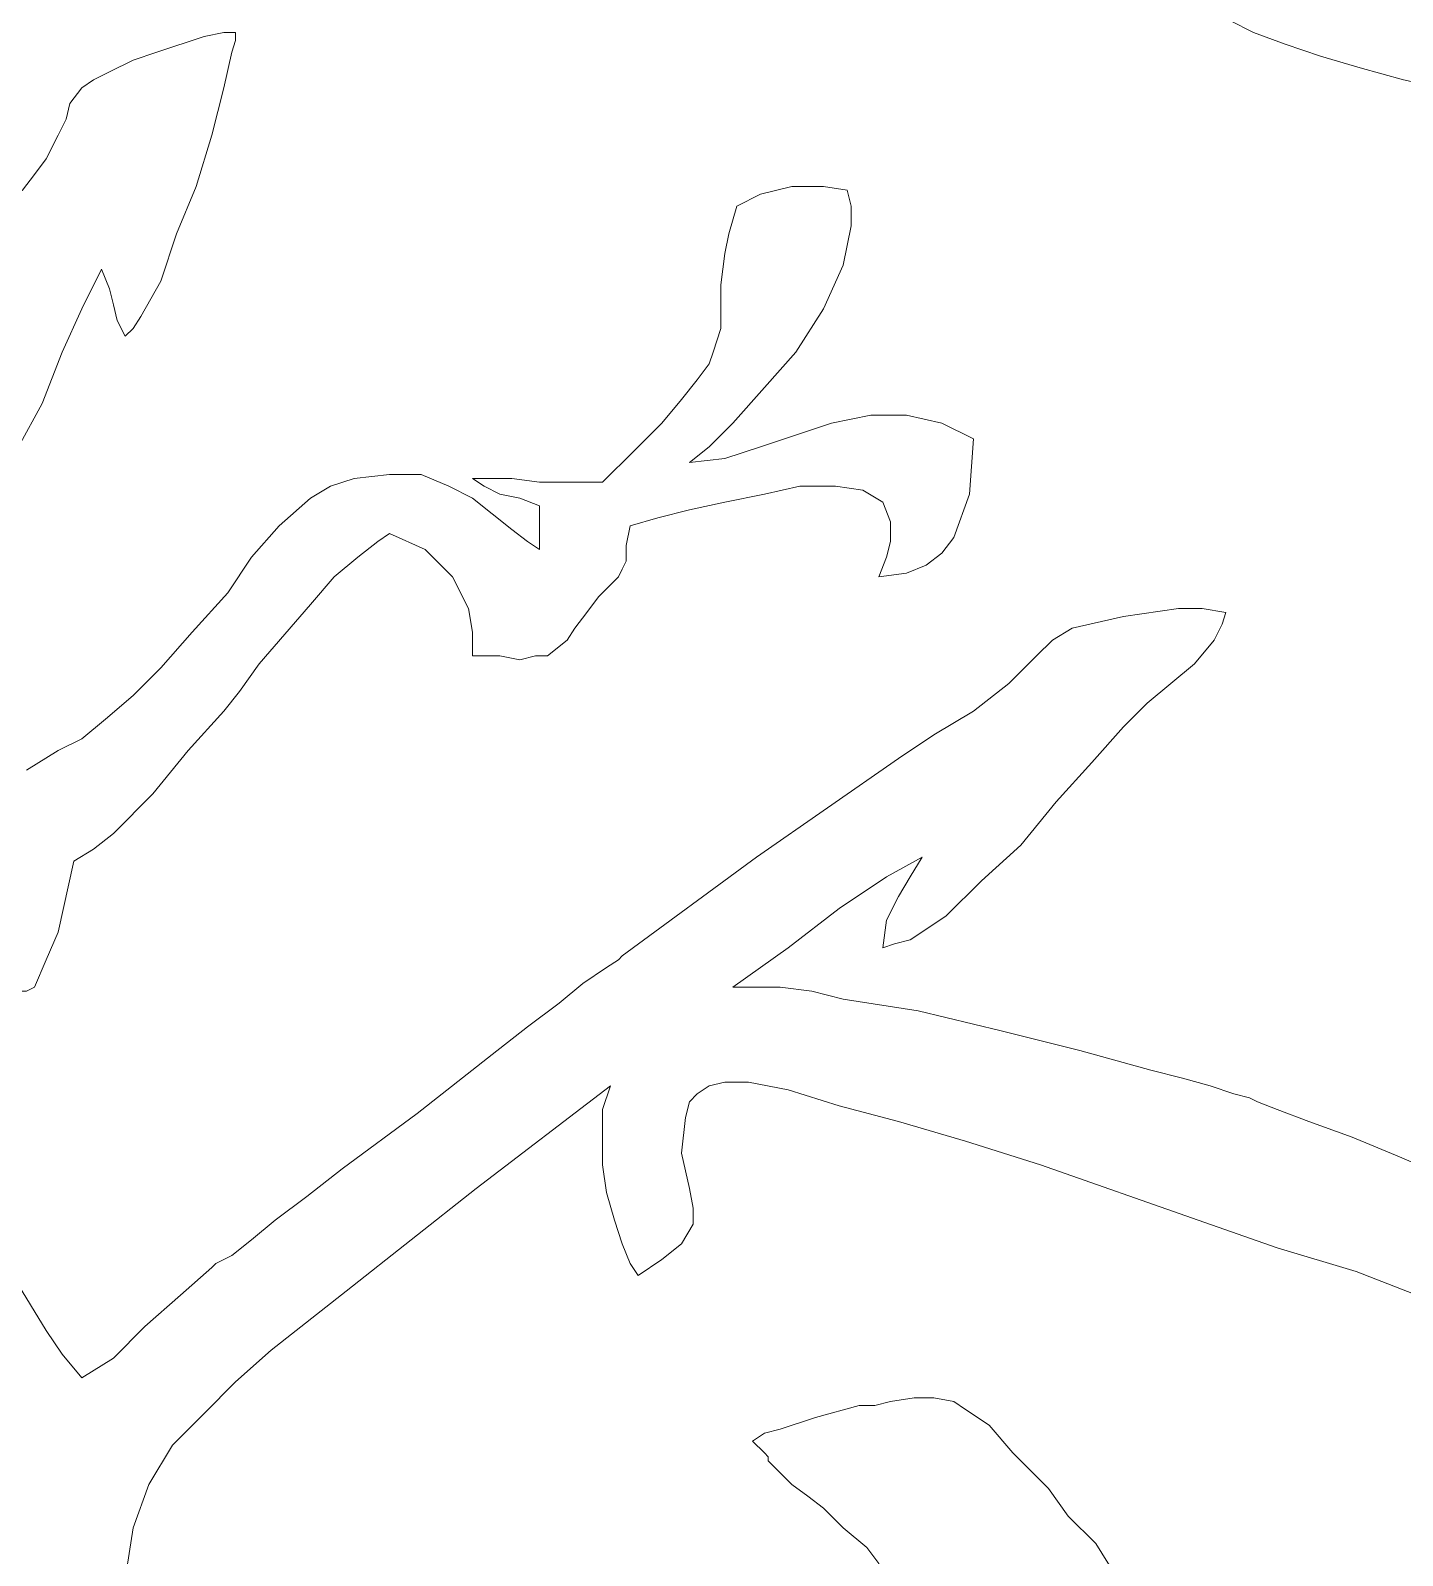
# Model space of a CAD drawing. Header units: centimetres. Extents: x -51 to 51, y -37 to 37.
# Drawn here: x -40.58 to -31.39, y -18.61 to -8.39 of the extents above; entities that cross this region are included whole.
import ezdxf

# ---------------------------------------------------------------- set-up
doc = ezdxf.new("R2010")
doc.units = ezdxf.units.CM
doc.header["$MEASUREMENT"] = 0
doc.layers.add('Layer 1', color=7, linetype='Continuous')

msp = doc.modelspace()

# ---------------------------------------------------------------- linework, layer by layer
at = {"layer": 'Layer 1', "lineweight": 9}
for points, knots in [([(-32.64873, -8.22167), (-32.64873, -8.22167), (-32.54299, -8.32741), (-32.54299, -8.32741), (-32.54299, -8.32741), (-32.54299, -8.32741), (-32.38437, -8.40672), (-32.38437, -8.40672), (-32.38437, -8.40672), (-32.38437, -8.40672), (-32.17287, -8.48603), (-32.17287, -8.48603), (-32.17287, -8.48603), (-32.17287, -8.48603), (-31.93495, -8.56534), (-31.93495, -8.56534), (-31.93495, -8.56534), (-31.93495, -8.56534), (-31.67058, -8.64465), (-31.67058, -8.64465), (-31.67058, -8.64465), (-31.67058, -8.64465), (-31.37978, -8.72396), (-31.37978, -8.72396), (-31.37978, -8.72396), (-31.37978, -8.72396), (-30.77174, -8.85614), (-30.77174, -8.85614), (-30.77174, -8.85614), (-30.77174, -8.85614), (-30.13727, -8.98833), (-30.13727, -8.98833), (-30.13727, -8.98833), (-30.13727, -8.98833), (-29.52923, -9.06764), (-29.52923, -9.06764), (-29.52923, -9.06764), (-29.52923, -9.06764), (-29.26486, -9.12051), (-29.26486, -9.12051), (-29.26486, -9.12051), (-29.26486, -9.12051), (-29.02693, -9.14695), (-29.02693, -9.14695), (-29.02693, -9.14695), (-29.02693, -9.14695), (-28.81544, -9.17338), (-28.81544, -9.17338), (-28.81544, -9.17338), (-28.81544, -9.17338), (-28.65682, -9.17338), (-28.65682, -9.17338)], [0, 0, 0, 0, 0.07142857, 0.07142857, 0.07142857, 0.07142857, 0.14285714, 0.14285714, 0.14285714, 0.14285714, 0.21428571, 0.21428571, 0.21428571, 0.21428571, 0.28571429, 0.28571429, 0.28571429, 0.28571429, 0.35714286, 0.35714286, 0.35714286, 0.35714286, 0.42857143, 0.42857143, 0.42857143, 0.42857143, 0.5, 0.5, 0.5, 0.5, 0.57142857, 0.57142857, 0.57142857, 0.57142857, 0.64285714, 0.64285714, 0.64285714, 0.64285714, 0.71428571, 0.71428571, 0.71428571, 0.71428571, 0.78571429, 0.78571429, 0.78571429, 0.78571429, 0.85714286, 0.85714286, 0.85714286, 0.85714286, 1, 1, 1, 1]), ([(-39.20498, -8.40672), (-39.20498, -8.40672), (-39.28429, -8.40672), (-39.28429, -8.40672), (-39.28429, -8.40672), (-39.28429, -8.40672), (-39.41647, -8.43316), (-39.41647, -8.43316), (-39.41647, -8.43316), (-39.41647, -8.43316), (-39.73371, -8.53891), (-39.73371, -8.53891), (-39.73371, -8.53891), (-39.73371, -8.53891), (-39.89233, -8.59178), (-39.89233, -8.59178), (-39.89233, -8.59178), (-39.89233, -8.59178), (-40.05095, -8.67109), (-40.05095, -8.67109), (-40.05095, -8.67109), (-40.05095, -8.67109), (-40.15669, -8.72396), (-40.15669, -8.72396), (-40.15669, -8.72396), (-40.15669, -8.72396), (-40.236, -8.77683), (-40.236, -8.77683)], [0, 0, 0, 0, 0.125, 0.125, 0.125, 0.125, 0.25, 0.25, 0.25, 0.25, 0.375, 0.375, 0.375, 0.375, 0.5, 0.5, 0.5, 0.5, 0.625, 0.625, 0.625, 0.625, 0.75, 0.75, 0.75, 0.75, 1, 1, 1, 1]), ([(-39.9452, -10.44233), (-39.9452, -10.44233), (-39.89233, -10.38946), (-39.89233, -10.38946), (-39.89233, -10.38946), (-39.89233, -10.38946), (-39.83945, -10.31015), (-39.83945, -10.31015), (-39.83945, -10.31015), (-39.83945, -10.31015), (-39.70727, -10.07222), (-39.70727, -10.07222), (-39.70727, -10.07222), (-39.70727, -10.07222), (-39.60153, -9.75498), (-39.60153, -9.75498), (-39.60153, -9.75498), (-39.60153, -9.75498), (-39.46934, -9.43775), (-39.46934, -9.43775), (-39.46934, -9.43775), (-39.46934, -9.43775), (-39.3636, -9.09407), (-39.3636, -9.09407), (-39.3636, -9.09407), (-39.3636, -9.09407), (-39.28429, -8.77683), (-39.28429, -8.77683), (-39.28429, -8.77683), (-39.28429, -8.77683), (-39.23142, -8.53891), (-39.23142, -8.53891), (-39.23142, -8.53891), (-39.23142, -8.53891), (-39.20498, -8.4596), (-39.20498, -8.4596), (-39.20498, -8.4596), (-39.20498, -8.4596), (-39.20498, -8.40672), (-39.20498, -8.40672)], [0, 0, 0, 0, 0.09090909, 0.09090909, 0.09090909, 0.09090909, 0.18181818, 0.18181818, 0.18181818, 0.18181818, 0.27272727, 0.27272727, 0.27272727, 0.27272727, 0.36363636, 0.36363636, 0.36363636, 0.36363636, 0.45454545, 0.45454545, 0.45454545, 0.45454545, 0.54545455, 0.54545455, 0.54545455, 0.54545455, 0.63636364, 0.63636364, 0.63636364, 0.63636364, 0.72727273, 0.72727273, 0.72727273, 0.72727273, 0.81818182, 0.81818182, 0.81818182, 0.81818182, 1, 1, 1, 1]), ([(-40.236, -8.77683), (-40.236, -8.77683), (-40.31531, -8.88258), (-40.31531, -8.88258), (-40.31531, -8.88258), (-40.31531, -8.88258), (-40.34175, -8.98833), (-40.34175, -8.98833), (-40.34175, -8.98833), (-40.34175, -8.98833), (-40.39462, -9.09407), (-40.39462, -9.09407), (-40.39462, -9.09407), (-40.39462, -9.09407), (-40.47393, -9.25269), (-40.47393, -9.25269)], [0, 0, 0, 0, 0.2, 0.2, 0.2, 0.2, 0.4, 0.4, 0.4, 0.4, 0.6, 0.6, 0.6, 0.6, 1, 1, 1, 1]), ([(-40.47393, -9.25269), (-40.47393, -9.25269), (-40.55324, -9.35844), (-40.55324, -9.35844), (-40.55324, -9.35844), (-40.55324, -9.35844), (-40.63255, -9.46418), (-40.63255, -9.46418), (-40.63255, -9.46418), (-40.63255, -9.46418), (-40.7383, -9.54349), (-40.7383, -9.54349), (-40.7383, -9.54349), (-40.7383, -9.54349), (-40.8176, -9.64924), (-40.8176, -9.64924)], [0, 0, 0, 0, 0.2, 0.2, 0.2, 0.2, 0.4, 0.4, 0.4, 0.4, 0.6, 0.6, 0.6, 0.6, 1, 1, 1, 1]), ([(-36.16478, -11.2883), (-36.16478, -11.2883), (-36.0326, -11.18255), (-36.0326, -11.18255), (-36.0326, -11.18255), (-36.0326, -11.18255), (-35.87398, -11.02394), (-35.87398, -11.02394), (-35.87398, -11.02394), (-35.87398, -11.02394), (-35.66249, -10.78601), (-35.66249, -10.78601), (-35.66249, -10.78601), (-35.66249, -10.78601), (-35.451, -10.54808), (-35.451, -10.54808), (-35.451, -10.54808), (-35.451, -10.54808), (-35.26594, -10.25728), (-35.26594, -10.25728), (-35.26594, -10.25728), (-35.26594, -10.25728), (-35.13376, -9.96648), (-35.13376, -9.96648), (-35.13376, -9.96648), (-35.13376, -9.96648), (-35.08089, -9.70211), (-35.08089, -9.70211), (-35.08089, -9.70211), (-35.08089, -9.70211), (-35.08089, -9.56993), (-35.08089, -9.56993), (-35.08089, -9.56993), (-35.08089, -9.56993), (-35.10732, -9.46418), (-35.10732, -9.46418)], [0, 0, 0, 0, 0.1, 0.1, 0.1, 0.1, 0.2, 0.2, 0.2, 0.2, 0.3, 0.3, 0.3, 0.3, 0.4, 0.4, 0.4, 0.4, 0.5, 0.5, 0.5, 0.5, 0.6, 0.6, 0.6, 0.6, 0.7, 0.7, 0.7, 0.7, 0.8, 0.8, 0.8, 0.8, 1, 1, 1, 1]), ([(-35.10732, -9.46418), (-35.10732, -9.46418), (-35.26594, -9.43775), (-35.26594, -9.43775), (-35.26594, -9.43775), (-35.26594, -9.43775), (-35.47744, -9.43775), (-35.47744, -9.43775), (-35.47744, -9.43775), (-35.47744, -9.43775), (-35.68893, -9.49062), (-35.68893, -9.49062), (-35.68893, -9.49062), (-35.68893, -9.49062), (-35.84755, -9.56993), (-35.84755, -9.56993)], [0, 0, 0, 0, 0.2, 0.2, 0.2, 0.2, 0.4, 0.4, 0.4, 0.4, 0.6, 0.6, 0.6, 0.6, 1, 1, 1, 1]), ([(-35.84755, -9.56993), (-35.84755, -9.56993), (-35.90042, -9.75498), (-35.90042, -9.75498), (-35.90042, -9.75498), (-35.90042, -9.75498), (-35.92686, -9.88717), (-35.92686, -9.88717), (-35.92686, -9.88717), (-35.92686, -9.88717), (-35.95329, -10.09866), (-35.95329, -10.09866), (-35.95329, -10.09866), (-35.95329, -10.09866), (-35.95329, -10.25728), (-35.95329, -10.25728), (-35.95329, -10.25728), (-35.95329, -10.25728), (-35.95329, -10.38946), (-35.95329, -10.38946), (-35.95329, -10.38946), (-35.95329, -10.38946), (-36.00616, -10.54808), (-36.00616, -10.54808), (-36.00616, -10.54808), (-36.00616, -10.54808), (-36.0326, -10.62739), (-36.0326, -10.62739), (-36.0326, -10.62739), (-36.0326, -10.62739), (-36.11191, -10.73313), (-36.11191, -10.73313), (-36.11191, -10.73313), (-36.11191, -10.73313), (-36.21766, -10.86532), (-36.21766, -10.86532), (-36.21766, -10.86532), (-36.21766, -10.86532), (-36.34984, -11.02394), (-36.34984, -11.02394), (-36.34984, -11.02394), (-36.34984, -11.02394), (-36.53489, -11.20899), (-36.53489, -11.20899), (-36.53489, -11.20899), (-36.53489, -11.20899), (-36.74639, -11.42048), (-36.74639, -11.42048)], [0, 0, 0, 0, 0.07692308, 0.07692308, 0.07692308, 0.07692308, 0.15384615, 0.15384615, 0.15384615, 0.15384615, 0.23076923, 0.23076923, 0.23076923, 0.23076923, 0.30769231, 0.30769231, 0.30769231, 0.30769231, 0.38461538, 0.38461538, 0.38461538, 0.38461538, 0.46153846, 0.46153846, 0.46153846, 0.46153846, 0.53846154, 0.53846154, 0.53846154, 0.53846154, 0.61538462, 0.61538462, 0.61538462, 0.61538462, 0.69230769, 0.69230769, 0.69230769, 0.69230769, 0.76923077, 0.76923077, 0.76923077, 0.76923077, 0.84615385, 0.84615385, 0.84615385, 0.84615385, 1, 1, 1, 1]), ([(-40.65899, -11.18255), (-40.65899, -11.18255), (-40.50037, -10.89175), (-40.50037, -10.89175), (-40.50037, -10.89175), (-40.50037, -10.89175), (-40.36818, -10.54808), (-40.36818, -10.54808), (-40.36818, -10.54808), (-40.36818, -10.54808), (-40.236, -10.25728), (-40.236, -10.25728), (-40.236, -10.25728), (-40.236, -10.25728), (-40.10382, -9.99291), (-40.10382, -9.99291)], [0, 0, 0, 0, 0.2, 0.2, 0.2, 0.2, 0.4, 0.4, 0.4, 0.4, 0.6, 0.6, 0.6, 0.6, 1, 1, 1, 1]), ([(-40.10382, -9.99291), (-40.10382, -9.99291), (-40.05095, -10.1251), (-40.05095, -10.1251), (-40.05095, -10.1251), (-40.05095, -10.1251), (-40.02451, -10.23084), (-40.02451, -10.23084), (-40.02451, -10.23084), (-40.02451, -10.23084), (-39.99807, -10.33659), (-39.99807, -10.33659), (-39.99807, -10.33659), (-39.99807, -10.33659), (-39.9452, -10.44233), (-39.9452, -10.44233)], [0, 0, 0, 0, 0.2, 0.2, 0.2, 0.2, 0.4, 0.4, 0.4, 0.4, 0.6, 0.6, 0.6, 0.6, 1, 1, 1, 1]), ([(-34.26136, -11.12968), (-34.26136, -11.12968), (-34.47285, -11.02394), (-34.47285, -11.02394), (-34.47285, -11.02394), (-34.47285, -11.02394), (-34.71078, -10.97106), (-34.71078, -10.97106), (-34.71078, -10.97106), (-34.71078, -10.97106), (-34.94871, -10.97106), (-34.94871, -10.97106), (-34.94871, -10.97106), (-34.94871, -10.97106), (-35.21307, -11.02394), (-35.21307, -11.02394), (-35.21307, -11.02394), (-35.21307, -11.02394), (-35.68893, -11.18255), (-35.68893, -11.18255), (-35.68893, -11.18255), (-35.68893, -11.18255), (-35.92686, -11.26186), (-35.92686, -11.26186), (-35.92686, -11.26186), (-35.92686, -11.26186), (-36.16478, -11.2883), (-36.16478, -11.2883)], [0, 0, 0, 0, 0.125, 0.125, 0.125, 0.125, 0.25, 0.25, 0.25, 0.25, 0.375, 0.375, 0.375, 0.375, 0.5, 0.5, 0.5, 0.5, 0.625, 0.625, 0.625, 0.625, 0.75, 0.75, 0.75, 0.75, 1, 1, 1, 1]), ([(-34.89583, -12.05496), (-34.89583, -12.05496), (-34.71078, -12.02852), (-34.71078, -12.02852), (-34.71078, -12.02852), (-34.71078, -12.02852), (-34.57859, -11.97565), (-34.57859, -11.97565), (-34.57859, -11.97565), (-34.57859, -11.97565), (-34.47285, -11.89634), (-34.47285, -11.89634), (-34.47285, -11.89634), (-34.47285, -11.89634), (-34.39354, -11.79059), (-34.39354, -11.79059), (-34.39354, -11.79059), (-34.39354, -11.79059), (-34.28779, -11.49979), (-34.28779, -11.49979), (-34.28779, -11.49979), (-34.28779, -11.49979), (-34.26136, -11.12968), (-34.26136, -11.12968)], [0, 0, 0, 0, 0.14285714, 0.14285714, 0.14285714, 0.14285714, 0.28571429, 0.28571429, 0.28571429, 0.28571429, 0.42857143, 0.42857143, 0.42857143, 0.42857143, 0.57142857, 0.57142857, 0.57142857, 0.57142857, 0.71428571, 0.71428571, 0.71428571, 0.71428571, 1, 1, 1, 1]), ([(-38.41188, -11.39405), (-38.41188, -11.39405), (-38.5705, -11.44692), (-38.5705, -11.44692), (-38.5705, -11.44692), (-38.5705, -11.44692), (-38.70269, -11.52623), (-38.70269, -11.52623), (-38.70269, -11.52623), (-38.70269, -11.52623), (-38.91418, -11.71128), (-38.91418, -11.71128), (-38.91418, -11.71128), (-38.91418, -11.71128), (-39.09923, -11.92278), (-39.09923, -11.92278), (-39.09923, -11.92278), (-39.09923, -11.92278), (-39.25785, -12.1607), (-39.25785, -12.1607)], [0, 0, 0, 0, 0.16666667, 0.16666667, 0.16666667, 0.16666667, 0.33333333, 0.33333333, 0.33333333, 0.33333333, 0.5, 0.5, 0.5, 0.5, 0.66666667, 0.66666667, 0.66666667, 0.66666667, 1, 1, 1, 1]), ([(-37.16937, -11.8699), (-37.16937, -11.8699), (-37.24868, -11.81703), (-37.24868, -11.81703), (-37.24868, -11.81703), (-37.24868, -11.81703), (-37.35443, -11.73772), (-37.35443, -11.73772), (-37.35443, -11.73772), (-37.35443, -11.73772), (-37.61879, -11.52623), (-37.61879, -11.52623), (-37.61879, -11.52623), (-37.61879, -11.52623), (-37.77741, -11.44692), (-37.77741, -11.44692), (-37.77741, -11.44692), (-37.77741, -11.44692), (-37.96246, -11.36761), (-37.96246, -11.36761), (-37.96246, -11.36761), (-37.96246, -11.36761), (-38.17396, -11.36761), (-38.17396, -11.36761), (-38.17396, -11.36761), (-38.17396, -11.36761), (-38.41188, -11.39405), (-38.41188, -11.39405)], [0, 0, 0, 0, 0.125, 0.125, 0.125, 0.125, 0.25, 0.25, 0.25, 0.25, 0.375, 0.375, 0.375, 0.375, 0.5, 0.5, 0.5, 0.5, 0.625, 0.625, 0.625, 0.625, 0.75, 0.75, 0.75, 0.75, 1, 1, 1, 1]), ([(-36.74639, -11.42048), (-36.74639, -11.42048), (-36.77282, -11.42048), (-36.77282, -11.42048), (-36.77282, -11.42048), (-36.77282, -11.42048), (-36.87857, -11.42048), (-36.87857, -11.42048), (-36.87857, -11.42048), (-36.87857, -11.42048), (-37.01075, -11.42048), (-37.01075, -11.42048), (-37.01075, -11.42048), (-37.01075, -11.42048), (-37.16937, -11.42048), (-37.16937, -11.42048), (-37.16937, -11.42048), (-37.16937, -11.42048), (-37.35443, -11.39405), (-37.35443, -11.39405), (-37.35443, -11.39405), (-37.35443, -11.39405), (-37.48661, -11.39405), (-37.48661, -11.39405), (-37.48661, -11.39405), (-37.48661, -11.39405), (-37.59235, -11.39405), (-37.59235, -11.39405), (-37.59235, -11.39405), (-37.59235, -11.39405), (-37.61879, -11.39405), (-37.61879, -11.39405)], [0, 0, 0, 0, 0.11111111, 0.11111111, 0.11111111, 0.11111111, 0.22222222, 0.22222222, 0.22222222, 0.22222222, 0.33333333, 0.33333333, 0.33333333, 0.33333333, 0.44444444, 0.44444444, 0.44444444, 0.44444444, 0.55555556, 0.55555556, 0.55555556, 0.55555556, 0.66666667, 0.66666667, 0.66666667, 0.66666667, 0.77777778, 0.77777778, 0.77777778, 0.77777778, 1, 1, 1, 1]), ([(-37.61879, -11.39405), (-37.61879, -11.39405), (-37.53948, -11.44692), (-37.53948, -11.44692), (-37.53948, -11.44692), (-37.53948, -11.44692), (-37.43373, -11.49979), (-37.43373, -11.49979), (-37.43373, -11.49979), (-37.43373, -11.49979), (-37.30155, -11.52623), (-37.30155, -11.52623), (-37.30155, -11.52623), (-37.30155, -11.52623), (-37.16937, -11.5791), (-37.16937, -11.5791)], [0, 0, 0, 0, 0.2, 0.2, 0.2, 0.2, 0.4, 0.4, 0.4, 0.4, 0.6, 0.6, 0.6, 0.6, 1, 1, 1, 1]), ([(-36.56133, -11.71128), (-36.56133, -11.71128), (-36.37628, -11.65841), (-36.37628, -11.65841), (-36.37628, -11.65841), (-36.37628, -11.65841), (-36.16478, -11.60554), (-36.16478, -11.60554), (-36.16478, -11.60554), (-36.16478, -11.60554), (-35.92686, -11.55267), (-35.92686, -11.55267), (-35.92686, -11.55267), (-35.92686, -11.55267), (-35.66249, -11.49979), (-35.66249, -11.49979), (-35.66249, -11.49979), (-35.66249, -11.49979), (-35.42456, -11.44692), (-35.42456, -11.44692), (-35.42456, -11.44692), (-35.42456, -11.44692), (-35.18663, -11.44692), (-35.18663, -11.44692), (-35.18663, -11.44692), (-35.18663, -11.44692), (-35.00158, -11.47336), (-35.00158, -11.47336), (-35.00158, -11.47336), (-35.00158, -11.47336), (-34.8694, -11.55267), (-34.8694, -11.55267)], [0, 0, 0, 0, 0.11111111, 0.11111111, 0.11111111, 0.11111111, 0.22222222, 0.22222222, 0.22222222, 0.22222222, 0.33333333, 0.33333333, 0.33333333, 0.33333333, 0.44444444, 0.44444444, 0.44444444, 0.44444444, 0.55555556, 0.55555556, 0.55555556, 0.55555556, 0.66666667, 0.66666667, 0.66666667, 0.66666667, 0.77777778, 0.77777778, 0.77777778, 0.77777778, 1, 1, 1, 1]), ([(-37.16937, -11.5791), (-37.16937, -11.5791), (-37.16937, -11.60554), (-37.16937, -11.60554), (-37.16937, -11.60554), (-37.16937, -11.60554), (-37.16937, -11.63197), (-37.16937, -11.63197), (-37.16937, -11.63197), (-37.16937, -11.63197), (-37.16937, -11.73772), (-37.16937, -11.73772), (-37.16937, -11.73772), (-37.16937, -11.73772), (-37.16937, -11.81703), (-37.16937, -11.81703), (-37.16937, -11.81703), (-37.16937, -11.81703), (-37.16937, -11.8699), (-37.16937, -11.8699), (-37.16937, -11.8699), (-37.16937, -11.8699), (-37.16937, -11.8699), (-37.16937, -11.8699)], [0, 0, 0, 0, 0.14285714, 0.14285714, 0.14285714, 0.14285714, 0.28571429, 0.28571429, 0.28571429, 0.28571429, 0.42857143, 0.42857143, 0.42857143, 0.42857143, 0.57142857, 0.57142857, 0.57142857, 0.57142857, 0.71428571, 0.71428571, 0.71428571, 0.71428571, 1, 1, 1, 1]), ([(-34.8694, -11.55267), (-34.8694, -11.55267), (-34.81652, -11.68485), (-34.81652, -11.68485), (-34.81652, -11.68485), (-34.81652, -11.68485), (-34.81652, -11.81703), (-34.81652, -11.81703), (-34.81652, -11.81703), (-34.81652, -11.81703), (-34.84296, -11.92278), (-34.84296, -11.92278), (-34.84296, -11.92278), (-34.84296, -11.92278), (-34.89583, -12.05496), (-34.89583, -12.05496)], [0, 0, 0, 0, 0.2, 0.2, 0.2, 0.2, 0.4, 0.4, 0.4, 0.4, 0.6, 0.6, 0.6, 0.6, 1, 1, 1, 1]), ([(-36.85213, -12.29289), (-36.85213, -12.29289), (-36.77282, -12.18714), (-36.77282, -12.18714), (-36.77282, -12.18714), (-36.77282, -12.18714), (-36.71995, -12.13427), (-36.71995, -12.13427), (-36.71995, -12.13427), (-36.71995, -12.13427), (-36.64064, -12.05496), (-36.64064, -12.05496), (-36.64064, -12.05496), (-36.64064, -12.05496), (-36.6142, -12.00209), (-36.6142, -12.00209), (-36.6142, -12.00209), (-36.6142, -12.00209), (-36.58777, -11.94921), (-36.58777, -11.94921), (-36.58777, -11.94921), (-36.58777, -11.94921), (-36.58777, -11.84347), (-36.58777, -11.84347), (-36.58777, -11.84347), (-36.58777, -11.84347), (-36.56133, -11.71128), (-36.56133, -11.71128)], [0, 0, 0, 0, 0.125, 0.125, 0.125, 0.125, 0.25, 0.25, 0.25, 0.25, 0.375, 0.375, 0.375, 0.375, 0.5, 0.5, 0.5, 0.5, 0.625, 0.625, 0.625, 0.625, 0.75, 0.75, 0.75, 0.75, 1, 1, 1, 1]), ([(-39.28429, -12.9538), (-39.28429, -12.9538), (-39.17854, -12.82162), (-39.17854, -12.82162), (-39.17854, -12.82162), (-39.17854, -12.82162), (-39.04636, -12.63656), (-39.04636, -12.63656), (-39.04636, -12.63656), (-39.04636, -12.63656), (-38.70269, -12.24001), (-38.70269, -12.24001), (-38.70269, -12.24001), (-38.70269, -12.24001), (-38.54407, -12.05496), (-38.54407, -12.05496), (-38.54407, -12.05496), (-38.54407, -12.05496), (-38.38545, -11.92278), (-38.38545, -11.92278), (-38.38545, -11.92278), (-38.38545, -11.92278), (-38.25327, -11.81703), (-38.25327, -11.81703), (-38.25327, -11.81703), (-38.25327, -11.81703), (-38.17396, -11.76416), (-38.17396, -11.76416)], [0, 0, 0, 0, 0.125, 0.125, 0.125, 0.125, 0.25, 0.25, 0.25, 0.25, 0.375, 0.375, 0.375, 0.375, 0.5, 0.5, 0.5, 0.5, 0.625, 0.625, 0.625, 0.625, 0.75, 0.75, 0.75, 0.75, 1, 1, 1, 1]), ([(-38.17396, -11.76416), (-38.17396, -11.76416), (-37.93603, -11.8699), (-37.93603, -11.8699), (-37.93603, -11.8699), (-37.93603, -11.8699), (-37.75097, -12.05496), (-37.75097, -12.05496), (-37.75097, -12.05496), (-37.75097, -12.05496), (-37.64523, -12.26645), (-37.64523, -12.26645), (-37.64523, -12.26645), (-37.64523, -12.26645), (-37.61879, -12.42507), (-37.61879, -12.42507), (-37.61879, -12.42507), (-37.61879, -12.42507), (-37.61879, -12.58369), (-37.61879, -12.58369)], [0, 0, 0, 0, 0.16666667, 0.16666667, 0.16666667, 0.16666667, 0.33333333, 0.33333333, 0.33333333, 0.33333333, 0.5, 0.5, 0.5, 0.5, 0.66666667, 0.66666667, 0.66666667, 0.66666667, 1, 1, 1, 1]), ([(-39.25785, -12.1607), (-39.25785, -12.1607), (-39.49578, -12.42507), (-39.49578, -12.42507), (-39.49578, -12.42507), (-39.49578, -12.42507), (-39.70727, -12.663), (-39.70727, -12.663), (-39.70727, -12.663), (-39.70727, -12.663), (-39.89233, -12.84805), (-39.89233, -12.84805), (-39.89233, -12.84805), (-39.89233, -12.84805), (-40.07738, -13.00667), (-40.07738, -13.00667), (-40.07738, -13.00667), (-40.07738, -13.00667), (-40.236, -13.13885), (-40.236, -13.13885), (-40.236, -13.13885), (-40.236, -13.13885), (-40.39462, -13.21816), (-40.39462, -13.21816), (-40.39462, -13.21816), (-40.39462, -13.21816), (-40.60611, -13.35035), (-40.60611, -13.35035)], [0, 0, 0, 0, 0.125, 0.125, 0.125, 0.125, 0.25, 0.25, 0.25, 0.25, 0.375, 0.375, 0.375, 0.375, 0.5, 0.5, 0.5, 0.5, 0.625, 0.625, 0.625, 0.625, 0.75, 0.75, 0.75, 0.75, 1, 1, 1, 1]), ([(-37.61879, -12.58369), (-37.61879, -12.58369), (-37.43373, -12.58369), (-37.43373, -12.58369), (-37.43373, -12.58369), (-37.43373, -12.58369), (-37.30155, -12.61012), (-37.30155, -12.61012), (-37.30155, -12.61012), (-37.30155, -12.61012), (-37.19581, -12.58369), (-37.19581, -12.58369), (-37.19581, -12.58369), (-37.19581, -12.58369), (-37.1165, -12.58369), (-37.1165, -12.58369), (-37.1165, -12.58369), (-37.1165, -12.58369), (-36.98431, -12.47794), (-36.98431, -12.47794), (-36.98431, -12.47794), (-36.98431, -12.47794), (-36.93144, -12.39863), (-36.93144, -12.39863), (-36.93144, -12.39863), (-36.93144, -12.39863), (-36.85213, -12.29289), (-36.85213, -12.29289)], [0, 0, 0, 0, 0.125, 0.125, 0.125, 0.125, 0.25, 0.25, 0.25, 0.25, 0.375, 0.375, 0.375, 0.375, 0.5, 0.5, 0.5, 0.5, 0.625, 0.625, 0.625, 0.625, 0.75, 0.75, 0.75, 0.75, 1, 1, 1, 1]), ([(-32.56942, -12.29289), (-32.56942, -12.29289), (-32.72804, -12.26645), (-32.72804, -12.26645), (-32.72804, -12.26645), (-32.72804, -12.26645), (-32.88666, -12.26645), (-32.88666, -12.26645), (-32.88666, -12.26645), (-32.88666, -12.26645), (-33.25677, -12.31932), (-33.25677, -12.31932), (-33.25677, -12.31932), (-33.25677, -12.31932), (-33.60044, -12.39863), (-33.60044, -12.39863), (-33.60044, -12.39863), (-33.60044, -12.39863), (-33.73263, -12.47794), (-33.73263, -12.47794), (-33.73263, -12.47794), (-33.73263, -12.47794), (-33.83837, -12.58369), (-33.83837, -12.58369)], [0, 0, 0, 0, 0.14285714, 0.14285714, 0.14285714, 0.14285714, 0.28571429, 0.28571429, 0.28571429, 0.28571429, 0.42857143, 0.42857143, 0.42857143, 0.42857143, 0.57142857, 0.57142857, 0.57142857, 0.57142857, 0.71428571, 0.71428571, 0.71428571, 0.71428571, 1, 1, 1, 1]), ([(-33.09815, -12.90093), (-33.09815, -12.90093), (-32.93953, -12.76874), (-32.93953, -12.76874), (-32.93953, -12.76874), (-32.93953, -12.76874), (-32.78091, -12.63656), (-32.78091, -12.63656), (-32.78091, -12.63656), (-32.78091, -12.63656), (-32.64873, -12.47794), (-32.64873, -12.47794), (-32.64873, -12.47794), (-32.64873, -12.47794), (-32.59586, -12.3722), (-32.59586, -12.3722), (-32.59586, -12.3722), (-32.59586, -12.3722), (-32.56942, -12.29289), (-32.56942, -12.29289)], [0, 0, 0, 0, 0.16666667, 0.16666667, 0.16666667, 0.16666667, 0.33333333, 0.33333333, 0.33333333, 0.33333333, 0.5, 0.5, 0.5, 0.5, 0.66666667, 0.66666667, 0.66666667, 0.66666667, 1, 1, 1, 1]), ([(-33.83837, -12.58369), (-33.83837, -12.58369), (-34.02343, -12.76874), (-34.02343, -12.76874), (-34.02343, -12.76874), (-34.02343, -12.76874), (-34.26136, -12.9538), (-34.26136, -12.9538), (-34.26136, -12.9538), (-34.26136, -12.9538), (-34.52572, -13.11242), (-34.52572, -13.11242), (-34.52572, -13.11242), (-34.52572, -13.11242), (-34.76365, -13.27104), (-34.76365, -13.27104)], [0, 0, 0, 0, 0.2, 0.2, 0.2, 0.2, 0.4, 0.4, 0.4, 0.4, 0.6, 0.6, 0.6, 0.6, 1, 1, 1, 1]), ([(-40.28887, -13.95839), (-40.28887, -13.95839), (-40.15669, -13.87908), (-40.15669, -13.87908), (-40.15669, -13.87908), (-40.15669, -13.87908), (-40.02451, -13.77333), (-40.02451, -13.77333), (-40.02451, -13.77333), (-40.02451, -13.77333), (-39.76015, -13.50896), (-39.76015, -13.50896), (-39.76015, -13.50896), (-39.76015, -13.50896), (-39.52222, -13.21816), (-39.52222, -13.21816), (-39.52222, -13.21816), (-39.52222, -13.21816), (-39.28429, -12.9538), (-39.28429, -12.9538)], [0, 0, 0, 0, 0.16666667, 0.16666667, 0.16666667, 0.16666667, 0.33333333, 0.33333333, 0.33333333, 0.33333333, 0.5, 0.5, 0.5, 0.5, 0.66666667, 0.66666667, 0.66666667, 0.66666667, 1, 1, 1, 1]), ([(-34.8694, -14.53999), (-34.8694, -14.53999), (-34.79009, -14.51355), (-34.79009, -14.51355), (-34.79009, -14.51355), (-34.79009, -14.51355), (-34.68434, -14.48711), (-34.68434, -14.48711), (-34.68434, -14.48711), (-34.68434, -14.48711), (-34.44641, -14.3285), (-34.44641, -14.3285), (-34.44641, -14.3285), (-34.44641, -14.3285), (-34.20848, -14.09057), (-34.20848, -14.09057), (-34.20848, -14.09057), (-34.20848, -14.09057), (-33.94412, -13.85264), (-33.94412, -13.85264), (-33.94412, -13.85264), (-33.94412, -13.85264), (-33.70619, -13.56184), (-33.70619, -13.56184), (-33.70619, -13.56184), (-33.70619, -13.56184), (-33.46826, -13.29747), (-33.46826, -13.29747), (-33.46826, -13.29747), (-33.46826, -13.29747), (-33.25677, -13.05954), (-33.25677, -13.05954), (-33.25677, -13.05954), (-33.25677, -13.05954), (-33.09815, -12.90093), (-33.09815, -12.90093)], [0, 0, 0, 0, 0.1, 0.1, 0.1, 0.1, 0.2, 0.2, 0.2, 0.2, 0.3, 0.3, 0.3, 0.3, 0.4, 0.4, 0.4, 0.4, 0.5, 0.5, 0.5, 0.5, 0.6, 0.6, 0.6, 0.6, 0.7, 0.7, 0.7, 0.7, 0.8, 0.8, 0.8, 0.8, 1, 1, 1, 1]), ([(-34.76365, -13.27104), (-34.76365, -13.27104), (-35.71536, -13.93195), (-35.71536, -13.93195), (-35.71536, -13.93195), (-35.71536, -13.93195), (-36.6142, -14.59286), (-36.6142, -14.59286)], [0, 0, 0, 0, 0.33333333, 0.33333333, 0.33333333, 0.33333333, 1, 1, 1, 1]), ([(-40.55324, -14.80435), (-40.55324, -14.80435), (-40.47393, -14.6193), (-40.47393, -14.6193), (-40.47393, -14.6193), (-40.47393, -14.6193), (-40.39462, -14.43424), (-40.39462, -14.43424), (-40.39462, -14.43424), (-40.39462, -14.43424), (-40.28887, -13.95839), (-40.28887, -13.95839)], [0, 0, 0, 0, 0.25, 0.25, 0.25, 0.25, 0.5, 0.5, 0.5, 0.5, 1, 1, 1, 1]), ([(-35.87398, -14.80435), (-35.87398, -14.80435), (-35.50387, -14.53999), (-35.50387, -14.53999), (-35.50387, -14.53999), (-35.50387, -14.53999), (-35.1602, -14.27562), (-35.1602, -14.27562), (-35.1602, -14.27562), (-35.1602, -14.27562), (-34.84296, -14.06413), (-34.84296, -14.06413), (-34.84296, -14.06413), (-34.84296, -14.06413), (-34.60503, -13.93195), (-34.60503, -13.93195)], [0, 0, 0, 0, 0.2, 0.2, 0.2, 0.2, 0.4, 0.4, 0.4, 0.4, 0.6, 0.6, 0.6, 0.6, 1, 1, 1, 1]), ([(-34.60503, -13.93195), (-34.60503, -13.93195), (-34.68434, -14.06413), (-34.68434, -14.06413), (-34.68434, -14.06413), (-34.68434, -14.06413), (-34.76365, -14.19631), (-34.76365, -14.19631), (-34.76365, -14.19631), (-34.76365, -14.19631), (-34.84296, -14.35493), (-34.84296, -14.35493), (-34.84296, -14.35493), (-34.84296, -14.35493), (-34.8694, -14.53999), (-34.8694, -14.53999)], [0, 0, 0, 0, 0.2, 0.2, 0.2, 0.2, 0.4, 0.4, 0.4, 0.4, 0.6, 0.6, 0.6, 0.6, 1, 1, 1, 1]), ([(-36.6142, -14.59286), (-36.6142, -14.59286), (-36.64064, -14.6193), (-36.64064, -14.6193), (-36.64064, -14.6193), (-36.64064, -14.6193), (-36.71995, -14.67217), (-36.71995, -14.67217), (-36.71995, -14.67217), (-36.71995, -14.67217), (-36.87857, -14.77792), (-36.87857, -14.77792), (-36.87857, -14.77792), (-36.87857, -14.77792), (-37.03719, -14.9101), (-37.03719, -14.9101), (-37.03719, -14.9101), (-37.03719, -14.9101), (-37.24868, -15.06872), (-37.24868, -15.06872), (-37.24868, -15.06872), (-37.24868, -15.06872), (-37.48661, -15.25377), (-37.48661, -15.25377), (-37.48661, -15.25377), (-37.48661, -15.25377), (-37.9889, -15.65032), (-37.9889, -15.65032), (-37.9889, -15.65032), (-37.9889, -15.65032), (-38.49119, -16.02043), (-38.49119, -16.02043), (-38.49119, -16.02043), (-38.49119, -16.02043), (-38.72912, -16.20549), (-38.72912, -16.20549), (-38.72912, -16.20549), (-38.72912, -16.20549), (-38.94061, -16.3641), (-38.94061, -16.3641), (-38.94061, -16.3641), (-38.94061, -16.3641), (-39.09923, -16.49629), (-39.09923, -16.49629), (-39.09923, -16.49629), (-39.09923, -16.49629), (-39.23142, -16.60203), (-39.23142, -16.60203), (-39.23142, -16.60203), (-39.23142, -16.60203), (-39.33716, -16.65491), (-39.33716, -16.65491), (-39.33716, -16.65491), (-39.33716, -16.65491), (-39.3636, -16.68134), (-39.3636, -16.68134)], [0, 0, 0, 0, 0.06666667, 0.06666667, 0.06666667, 0.06666667, 0.13333333, 0.13333333, 0.13333333, 0.13333333, 0.2, 0.2, 0.2, 0.2, 0.26666667, 0.26666667, 0.26666667, 0.26666667, 0.33333333, 0.33333333, 0.33333333, 0.33333333, 0.4, 0.4, 0.4, 0.4, 0.46666667, 0.46666667, 0.46666667, 0.46666667, 0.53333333, 0.53333333, 0.53333333, 0.53333333, 0.6, 0.6, 0.6, 0.6, 0.66666667, 0.66666667, 0.66666667, 0.66666667, 0.73333333, 0.73333333, 0.73333333, 0.73333333, 0.8, 0.8, 0.8, 0.8, 0.86666667, 0.86666667, 0.86666667, 0.86666667, 1, 1, 1, 1]), ([(-41.74288, -14.67217), (-41.74288, -14.67217), (-41.6107, -14.69861), (-41.6107, -14.69861), (-41.6107, -14.69861), (-41.6107, -14.69861), (-41.42564, -14.72504), (-41.42564, -14.72504), (-41.42564, -14.72504), (-41.42564, -14.72504), (-41.05553, -14.77792), (-41.05553, -14.77792), (-41.05553, -14.77792), (-41.05553, -14.77792), (-40.87048, -14.80435), (-40.87048, -14.80435), (-40.87048, -14.80435), (-40.87048, -14.80435), (-40.7383, -14.83079), (-40.7383, -14.83079), (-40.7383, -14.83079), (-40.7383, -14.83079), (-40.60611, -14.83079), (-40.60611, -14.83079), (-40.60611, -14.83079), (-40.60611, -14.83079), (-40.55324, -14.80435), (-40.55324, -14.80435)], [0, 0, 0, 0, 0.125, 0.125, 0.125, 0.125, 0.25, 0.25, 0.25, 0.25, 0.375, 0.375, 0.375, 0.375, 0.5, 0.5, 0.5, 0.5, 0.625, 0.625, 0.625, 0.625, 0.75, 0.75, 0.75, 0.75, 1, 1, 1, 1]), ([(-32.4108, -15.54457), (-32.4108, -15.54457), (-32.51655, -15.51814), (-32.51655, -15.51814), (-32.51655, -15.51814), (-32.51655, -15.51814), (-32.67517, -15.46526), (-32.67517, -15.46526), (-32.67517, -15.46526), (-32.67517, -15.46526), (-32.86022, -15.41239), (-32.86022, -15.41239), (-32.86022, -15.41239), (-32.86022, -15.41239), (-33.07172, -15.35952), (-33.07172, -15.35952), (-33.07172, -15.35952), (-33.07172, -15.35952), (-33.54757, -15.22734), (-33.54757, -15.22734), (-33.54757, -15.22734), (-33.54757, -15.22734), (-34.0763, -15.09515), (-34.0763, -15.09515), (-34.0763, -15.09515), (-34.0763, -15.09515), (-34.63147, -14.96297), (-34.63147, -14.96297), (-34.63147, -14.96297), (-34.63147, -14.96297), (-35.13376, -14.88366), (-35.13376, -14.88366), (-35.13376, -14.88366), (-35.13376, -14.88366), (-35.34525, -14.83079), (-35.34525, -14.83079), (-35.34525, -14.83079), (-35.34525, -14.83079), (-35.55674, -14.80435), (-35.55674, -14.80435), (-35.55674, -14.80435), (-35.55674, -14.80435), (-35.7418, -14.80435), (-35.7418, -14.80435), (-35.7418, -14.80435), (-35.7418, -14.80435), (-35.87398, -14.80435), (-35.87398, -14.80435)], [0, 0, 0, 0, 0.07692308, 0.07692308, 0.07692308, 0.07692308, 0.15384615, 0.15384615, 0.15384615, 0.15384615, 0.23076923, 0.23076923, 0.23076923, 0.23076923, 0.30769231, 0.30769231, 0.30769231, 0.30769231, 0.38461538, 0.38461538, 0.38461538, 0.38461538, 0.46153846, 0.46153846, 0.46153846, 0.46153846, 0.53846154, 0.53846154, 0.53846154, 0.53846154, 0.61538462, 0.61538462, 0.61538462, 0.61538462, 0.69230769, 0.69230769, 0.69230769, 0.69230769, 0.76923077, 0.76923077, 0.76923077, 0.76923077, 0.84615385, 0.84615385, 0.84615385, 0.84615385, 1, 1, 1, 1]), ([(-36.69351, -15.46526), (-36.69351, -15.46526), (-37.59235, -16.15261), (-37.59235, -16.15261), (-37.59235, -16.15261), (-37.59235, -16.15261), (-38.46476, -16.83996), (-38.46476, -16.83996)], [0, 0, 0, 0, 0.33333333, 0.33333333, 0.33333333, 0.33333333, 1, 1, 1, 1]), ([(-36.50846, -16.73422), (-36.50846, -16.73422), (-36.56133, -16.65491), (-36.56133, -16.65491), (-36.56133, -16.65491), (-36.56133, -16.65491), (-36.6142, -16.52272), (-36.6142, -16.52272), (-36.6142, -16.52272), (-36.6142, -16.52272), (-36.66708, -16.3641), (-36.66708, -16.3641), (-36.66708, -16.3641), (-36.66708, -16.3641), (-36.71995, -16.17905), (-36.71995, -16.17905), (-36.71995, -16.17905), (-36.71995, -16.17905), (-36.74639, -15.99399), (-36.74639, -15.99399), (-36.74639, -15.99399), (-36.74639, -15.99399), (-36.74639, -15.80894), (-36.74639, -15.80894), (-36.74639, -15.80894), (-36.74639, -15.80894), (-36.74639, -15.62388), (-36.74639, -15.62388), (-36.74639, -15.62388), (-36.74639, -15.62388), (-36.69351, -15.46526), (-36.69351, -15.46526)], [0, 0, 0, 0, 0.11111111, 0.11111111, 0.11111111, 0.11111111, 0.22222222, 0.22222222, 0.22222222, 0.22222222, 0.33333333, 0.33333333, 0.33333333, 0.33333333, 0.44444444, 0.44444444, 0.44444444, 0.44444444, 0.55555556, 0.55555556, 0.55555556, 0.55555556, 0.66666667, 0.66666667, 0.66666667, 0.66666667, 0.77777778, 0.77777778, 0.77777778, 0.77777778, 1, 1, 1, 1]), ([(-35.92686, -15.43883), (-35.92686, -15.43883), (-36.0326, -15.46526), (-36.0326, -15.46526), (-36.0326, -15.46526), (-36.0326, -15.46526), (-36.11191, -15.51814), (-36.11191, -15.51814), (-36.11191, -15.51814), (-36.11191, -15.51814), (-36.16478, -15.57101), (-36.16478, -15.57101), (-36.16478, -15.57101), (-36.16478, -15.57101), (-36.19122, -15.67676), (-36.19122, -15.67676), (-36.19122, -15.67676), (-36.19122, -15.67676), (-36.21766, -15.91468), (-36.21766, -15.91468), (-36.21766, -15.91468), (-36.21766, -15.91468), (-36.16478, -16.15261), (-36.16478, -16.15261)], [0, 0, 0, 0, 0.14285714, 0.14285714, 0.14285714, 0.14285714, 0.28571429, 0.28571429, 0.28571429, 0.28571429, 0.42857143, 0.42857143, 0.42857143, 0.42857143, 0.57142857, 0.57142857, 0.57142857, 0.57142857, 0.71428571, 0.71428571, 0.71428571, 0.71428571, 1, 1, 1, 1]), ([(-29.60854, -17.50087), (-29.60854, -17.50087), (-29.68785, -17.47444), (-29.68785, -17.47444), (-29.68785, -17.47444), (-29.68785, -17.47444), (-29.76716, -17.42156), (-29.76716, -17.42156), (-29.76716, -17.42156), (-29.76716, -17.42156), (-30.03152, -17.34225), (-30.03152, -17.34225), (-30.03152, -17.34225), (-30.03152, -17.34225), (-30.34876, -17.21007), (-30.34876, -17.21007), (-30.34876, -17.21007), (-30.34876, -17.21007), (-30.7453, -17.05145), (-30.7453, -17.05145), (-30.7453, -17.05145), (-30.7453, -17.05145), (-31.22116, -16.89283), (-31.22116, -16.89283), (-31.22116, -16.89283), (-31.22116, -16.89283), (-31.69702, -16.70778), (-31.69702, -16.70778), (-31.69702, -16.70778), (-31.69702, -16.70778), (-32.22575, -16.54916), (-32.22575, -16.54916), (-32.22575, -16.54916), (-32.22575, -16.54916), (-32.75448, -16.3641), (-32.75448, -16.3641), (-32.75448, -16.3641), (-32.75448, -16.3641), (-33.81194, -15.99399), (-33.81194, -15.99399), (-33.81194, -15.99399), (-33.81194, -15.99399), (-34.31423, -15.83538), (-34.31423, -15.83538), (-34.31423, -15.83538), (-34.31423, -15.83538), (-34.76365, -15.70319), (-34.76365, -15.70319), (-34.76365, -15.70319), (-34.76365, -15.70319), (-35.1602, -15.59745), (-35.1602, -15.59745), (-35.1602, -15.59745), (-35.1602, -15.59745), (-35.50387, -15.4917), (-35.50387, -15.4917), (-35.50387, -15.4917), (-35.50387, -15.4917), (-35.76824, -15.43883), (-35.76824, -15.43883), (-35.76824, -15.43883), (-35.76824, -15.43883), (-35.84755, -15.43883), (-35.84755, -15.43883), (-35.84755, -15.43883), (-35.84755, -15.43883), (-35.92686, -15.43883), (-35.92686, -15.43883)], [0, 0, 0, 0, 0.05555556, 0.05555556, 0.05555556, 0.05555556, 0.11111111, 0.11111111, 0.11111111, 0.11111111, 0.16666667, 0.16666667, 0.16666667, 0.16666667, 0.22222222, 0.22222222, 0.22222222, 0.22222222, 0.27777778, 0.27777778, 0.27777778, 0.27777778, 0.33333333, 0.33333333, 0.33333333, 0.33333333, 0.38888889, 0.38888889, 0.38888889, 0.38888889, 0.44444444, 0.44444444, 0.44444444, 0.44444444, 0.5, 0.5, 0.5, 0.5, 0.55555556, 0.55555556, 0.55555556, 0.55555556, 0.61111111, 0.61111111, 0.61111111, 0.61111111, 0.66666667, 0.66666667, 0.66666667, 0.66666667, 0.72222222, 0.72222222, 0.72222222, 0.72222222, 0.77777778, 0.77777778, 0.77777778, 0.77777778, 0.83333333, 0.83333333, 0.83333333, 0.83333333, 0.88888889, 0.88888889, 0.88888889, 0.88888889, 1, 1, 1, 1]), ([(-27.94304, -17.36869), (-27.94304, -17.36869), (-28.02235, -17.31582), (-28.02235, -17.31582), (-28.02235, -17.31582), (-28.02235, -17.31582), (-28.15453, -17.26295), (-28.15453, -17.26295), (-28.15453, -17.26295), (-28.15453, -17.26295), (-28.39246, -17.1572), (-28.39246, -17.1572), (-28.39246, -17.1572), (-28.39246, -17.1572), (-28.68326, -17.02502), (-28.68326, -17.02502), (-28.68326, -17.02502), (-28.68326, -17.02502), (-29.02693, -16.89283), (-29.02693, -16.89283), (-29.02693, -16.89283), (-29.02693, -16.89283), (-29.39704, -16.73422), (-29.39704, -16.73422), (-29.39704, -16.73422), (-29.39704, -16.73422), (-30.21658, -16.41698), (-30.21658, -16.41698), (-30.21658, -16.41698), (-30.21658, -16.41698), (-30.63956, -16.23192), (-30.63956, -16.23192), (-30.63956, -16.23192), (-30.63956, -16.23192), (-31.03611, -16.09974), (-31.03611, -16.09974), (-31.03611, -16.09974), (-31.03611, -16.09974), (-31.40622, -15.94112), (-31.40622, -15.94112), (-31.40622, -15.94112), (-31.40622, -15.94112), (-31.72345, -15.80894), (-31.72345, -15.80894), (-31.72345, -15.80894), (-31.72345, -15.80894), (-32.01426, -15.70319), (-32.01426, -15.70319), (-32.01426, -15.70319), (-32.01426, -15.70319), (-32.22575, -15.62388), (-32.22575, -15.62388), (-32.22575, -15.62388), (-32.22575, -15.62388), (-32.35793, -15.57101), (-32.35793, -15.57101), (-32.35793, -15.57101), (-32.35793, -15.57101), (-32.4108, -15.54457), (-32.4108, -15.54457)], [0, 0, 0, 0, 0.0625, 0.0625, 0.0625, 0.0625, 0.125, 0.125, 0.125, 0.125, 0.1875, 0.1875, 0.1875, 0.1875, 0.25, 0.25, 0.25, 0.25, 0.3125, 0.3125, 0.3125, 0.3125, 0.375, 0.375, 0.375, 0.375, 0.4375, 0.4375, 0.4375, 0.4375, 0.5, 0.5, 0.5, 0.5, 0.5625, 0.5625, 0.5625, 0.5625, 0.625, 0.625, 0.625, 0.625, 0.6875, 0.6875, 0.6875, 0.6875, 0.75, 0.75, 0.75, 0.75, 0.8125, 0.8125, 0.8125, 0.8125, 0.875, 0.875, 0.875, 0.875, 1, 1, 1, 1]), ([(-36.16478, -16.15261), (-36.16478, -16.15261), (-36.13835, -16.2848), (-36.13835, -16.2848), (-36.13835, -16.2848), (-36.13835, -16.2848), (-36.13835, -16.39054), (-36.13835, -16.39054), (-36.13835, -16.39054), (-36.13835, -16.39054), (-36.21766, -16.52272), (-36.21766, -16.52272), (-36.21766, -16.52272), (-36.21766, -16.52272), (-36.34984, -16.62847), (-36.34984, -16.62847), (-36.34984, -16.62847), (-36.34984, -16.62847), (-36.50846, -16.73422), (-36.50846, -16.73422)], [0, 0, 0, 0, 0.16666667, 0.16666667, 0.16666667, 0.16666667, 0.33333333, 0.33333333, 0.33333333, 0.33333333, 0.5, 0.5, 0.5, 0.5, 0.66666667, 0.66666667, 0.66666667, 0.66666667, 1, 1, 1, 1]), ([(-39.3636, -16.68134), (-39.3636, -16.68134), (-39.57509, -16.8664), (-39.57509, -16.8664), (-39.57509, -16.8664), (-39.57509, -16.8664), (-39.81302, -17.07789), (-39.81302, -17.07789), (-39.81302, -17.07789), (-39.81302, -17.07789), (-40.02451, -17.28938), (-40.02451, -17.28938), (-40.02451, -17.28938), (-40.02451, -17.28938), (-40.236, -17.42156), (-40.236, -17.42156)], [0, 0, 0, 0, 0.2, 0.2, 0.2, 0.2, 0.4, 0.4, 0.4, 0.4, 0.6, 0.6, 0.6, 0.6, 1, 1, 1, 1]), ([(-40.236, -17.42156), (-40.236, -17.42156), (-40.36818, -17.26295), (-40.36818, -17.26295), (-40.36818, -17.26295), (-40.36818, -17.26295), (-40.47393, -17.10433), (-40.47393, -17.10433), (-40.47393, -17.10433), (-40.47393, -17.10433), (-40.68542, -16.76065), (-40.68542, -16.76065)], [0, 0, 0, 0, 0.25, 0.25, 0.25, 0.25, 0.5, 0.5, 0.5, 0.5, 1, 1, 1, 1]), ([(-38.46476, -16.83996), (-38.46476, -16.83996), (-38.96705, -17.23651), (-38.96705, -17.23651), (-38.96705, -17.23651), (-38.96705, -17.23651), (-39.20498, -17.448), (-39.20498, -17.448), (-39.20498, -17.448), (-39.20498, -17.448), (-39.41647, -17.65949), (-39.41647, -17.65949), (-39.41647, -17.65949), (-39.41647, -17.65949), (-39.62796, -17.87098), (-39.62796, -17.87098), (-39.62796, -17.87098), (-39.62796, -17.87098), (-39.78658, -18.13535), (-39.78658, -18.13535), (-39.78658, -18.13535), (-39.78658, -18.13535), (-39.89233, -18.42615), (-39.89233, -18.42615), (-39.89233, -18.42615), (-39.89233, -18.42615), (-39.9452, -18.76982), (-39.9452, -18.76982)], [0, 0, 0, 0, 0.125, 0.125, 0.125, 0.125, 0.25, 0.25, 0.25, 0.25, 0.375, 0.375, 0.375, 0.375, 0.5, 0.5, 0.5, 0.5, 0.625, 0.625, 0.625, 0.625, 0.75, 0.75, 0.75, 0.75, 1, 1, 1, 1]), ([(-34.81652, -17.58018), (-34.81652, -17.58018), (-34.6579, -17.55375), (-34.6579, -17.55375), (-34.6579, -17.55375), (-34.6579, -17.55375), (-34.52572, -17.55375), (-34.52572, -17.55375), (-34.52572, -17.55375), (-34.52572, -17.55375), (-34.39354, -17.58018), (-34.39354, -17.58018), (-34.39354, -17.58018), (-34.39354, -17.58018), (-34.31423, -17.63306), (-34.31423, -17.63306), (-34.31423, -17.63306), (-34.31423, -17.63306), (-34.15561, -17.7388), (-34.15561, -17.7388), (-34.15561, -17.7388), (-34.15561, -17.7388), (-33.99699, -17.92386), (-33.99699, -17.92386)], [0, 0, 0, 0, 0.14285714, 0.14285714, 0.14285714, 0.14285714, 0.28571429, 0.28571429, 0.28571429, 0.28571429, 0.42857143, 0.42857143, 0.42857143, 0.42857143, 0.57142857, 0.57142857, 0.57142857, 0.57142857, 0.71428571, 0.71428571, 0.71428571, 0.71428571, 1, 1, 1, 1]), ([(-35.7418, -17.84455), (-35.7418, -17.84455), (-35.66249, -17.79168), (-35.66249, -17.79168), (-35.66249, -17.79168), (-35.66249, -17.79168), (-35.55674, -17.76524), (-35.55674, -17.76524), (-35.55674, -17.76524), (-35.55674, -17.76524), (-35.31882, -17.68593), (-35.31882, -17.68593), (-35.31882, -17.68593), (-35.31882, -17.68593), (-35.02801, -17.60662), (-35.02801, -17.60662), (-35.02801, -17.60662), (-35.02801, -17.60662), (-34.92227, -17.60662), (-34.92227, -17.60662), (-34.92227, -17.60662), (-34.92227, -17.60662), (-34.81652, -17.58018), (-34.81652, -17.58018)], [0, 0, 0, 0, 0.14285714, 0.14285714, 0.14285714, 0.14285714, 0.28571429, 0.28571429, 0.28571429, 0.28571429, 0.42857143, 0.42857143, 0.42857143, 0.42857143, 0.57142857, 0.57142857, 0.57142857, 0.57142857, 0.71428571, 0.71428571, 0.71428571, 0.71428571, 1, 1, 1, 1]), ([(-34.97514, -18.55833), (-34.97514, -18.55833), (-35.13376, -18.42615), (-35.13376, -18.42615), (-35.13376, -18.42615), (-35.13376, -18.42615), (-35.26594, -18.29397), (-35.26594, -18.29397), (-35.26594, -18.29397), (-35.26594, -18.29397), (-35.37169, -18.21466), (-35.37169, -18.21466), (-35.37169, -18.21466), (-35.37169, -18.21466), (-35.47744, -18.13535), (-35.47744, -18.13535), (-35.47744, -18.13535), (-35.47744, -18.13535), (-35.58318, -18.0296), (-35.58318, -18.0296), (-35.58318, -18.0296), (-35.58318, -18.0296), (-35.60962, -18.00317), (-35.60962, -18.00317), (-35.60962, -18.00317), (-35.60962, -18.00317), (-35.63605, -17.97673), (-35.63605, -17.97673), (-35.63605, -17.97673), (-35.63605, -17.97673), (-35.63605, -17.95029), (-35.63605, -17.95029), (-35.63605, -17.95029), (-35.63605, -17.95029), (-35.66249, -17.92386), (-35.66249, -17.92386), (-35.66249, -17.92386), (-35.66249, -17.92386), (-35.7418, -17.84455), (-35.7418, -17.84455)], [0, 0, 0, 0, 0.09090909, 0.09090909, 0.09090909, 0.09090909, 0.18181818, 0.18181818, 0.18181818, 0.18181818, 0.27272727, 0.27272727, 0.27272727, 0.27272727, 0.36363636, 0.36363636, 0.36363636, 0.36363636, 0.45454545, 0.45454545, 0.45454545, 0.45454545, 0.54545455, 0.54545455, 0.54545455, 0.54545455, 0.63636364, 0.63636364, 0.63636364, 0.63636364, 0.72727273, 0.72727273, 0.72727273, 0.72727273, 0.81818182, 0.81818182, 0.81818182, 0.81818182, 1, 1, 1, 1]), ([(-33.99699, -17.92386), (-33.99699, -17.92386), (-33.89125, -18.0296), (-33.89125, -18.0296), (-33.89125, -18.0296), (-33.89125, -18.0296), (-33.75906, -18.16179), (-33.75906, -18.16179), (-33.75906, -18.16179), (-33.75906, -18.16179), (-33.62688, -18.34684), (-33.62688, -18.34684), (-33.62688, -18.34684), (-33.62688, -18.34684), (-33.44183, -18.5319), (-33.44183, -18.5319), (-33.44183, -18.5319), (-33.44183, -18.5319), (-33.30964, -18.74339), (-33.30964, -18.74339), (-33.30964, -18.74339), (-33.30964, -18.74339), (-33.17746, -18.95488), (-33.17746, -18.95488), (-33.17746, -18.95488), (-33.17746, -18.95488), (-33.09815, -19.16637), (-33.09815, -19.16637), (-33.09815, -19.16637), (-33.09815, -19.16637), (-33.07172, -19.35143), (-33.07172, -19.35143)], [0, 0, 0, 0, 0.11111111, 0.11111111, 0.11111111, 0.11111111, 0.22222222, 0.22222222, 0.22222222, 0.22222222, 0.33333333, 0.33333333, 0.33333333, 0.33333333, 0.44444444, 0.44444444, 0.44444444, 0.44444444, 0.55555556, 0.55555556, 0.55555556, 0.55555556, 0.66666667, 0.66666667, 0.66666667, 0.66666667, 0.77777778, 0.77777778, 0.77777778, 0.77777778, 1, 1, 1, 1]), ([(-34.71078, -19.16637), (-34.71078, -19.16637), (-34.81652, -18.8227), (-34.81652, -18.8227), (-34.81652, -18.8227), (-34.81652, -18.8227), (-34.89583, -18.66408), (-34.89583, -18.66408), (-34.89583, -18.66408), (-34.89583, -18.66408), (-34.97514, -18.55833), (-34.97514, -18.55833)], [0, 0, 0, 0, 0.25, 0.25, 0.25, 0.25, 0.5, 0.5, 0.5, 0.5, 1, 1, 1, 1])]:
    msp.add_open_spline(points, degree=3, knots=knots, dxfattribs=at)

doc.saveas('drawing.dxf')
